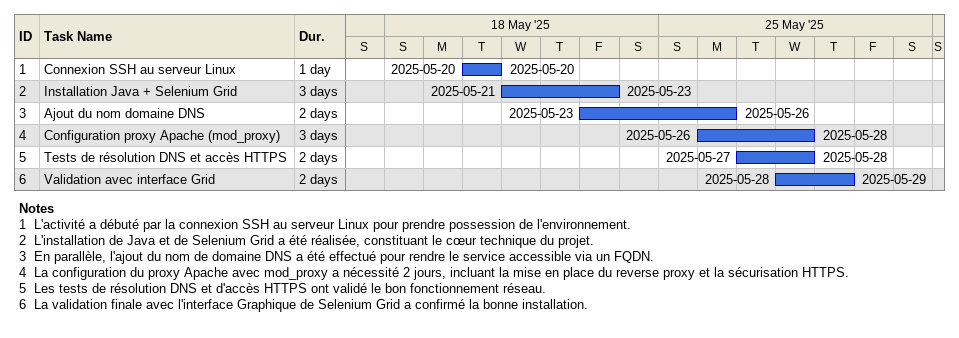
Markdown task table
| ID | Task | Duration | Start | Finish |
|---|---|---|---|---|
| 1 | Connexion SSH au serveur Linux | 1d | 2025-05-20 | 2025-05-20 |
| 2 | Installation Java + Selenium Grid | 3d | 2025-05-21 | 2025-05-23 |
| 3 | Ajout du nom domaine DNS | 2d | 2025-05-23 | 2025-05-26 |
| 4 | Configuration proxy Apache (mod_proxy) | 3d | 2025-05-26 | 2025-05-28 |
| 5 | Tests de résolution DNS et accès HTTPS | 2d | 2025-05-27 | 2025-05-28 |
| 6 | Validation avec interface Grid | 2d | 2025-05-28 | 2025-05-29 |

Notes
- 1: L'activité a débuté par la connexion SSH au serveur Linux pour prendre possession de l'environnement.
- 2: L'installation de Java et de Selenium Grid a été réalisée, constituant le cœur technique du projet.
- 3: En parallèle, l'ajout du nom de domaine DNS a été effectué pour rendre le service accessible via un FQDN.
- 4: La configuration du proxy Apache avec mod_proxy a nécessité 2 jours, incluant la mise en place du reverse proxy et la sécurisation HTTPS.
- 5: Les tests de résolution DNS et d'accès HTTPS ont validé le bon fonctionnement réseau.
- 6: La validation finale avec l'interface Graphique de Selenium Grid a confirmé la bonne installation.
